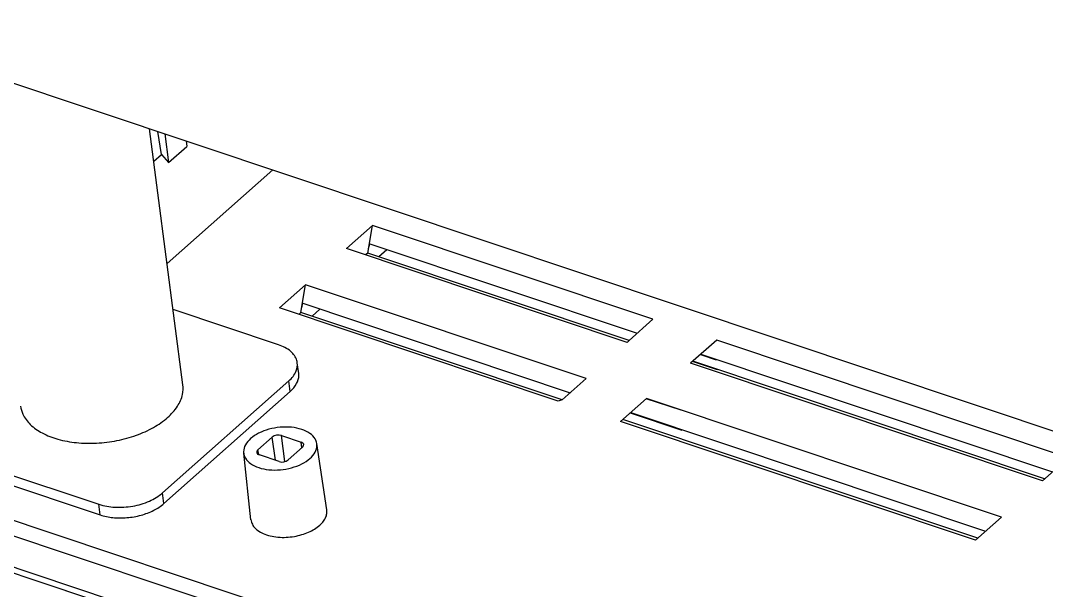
# Model space of a CAD drawing. Header units: millimetres. Extents: x 1518 to 2058, y 69 to 444.
# Drawn here: x 1738.04 to 1770.72, y 119.72 to 137.88 of the extents above; entities that cross this region are included whole.
import ezdxf

# ---------------------------------------------------------------- set-up
doc = ezdxf.new("R2010")
doc.units = ezdxf.units.MM
doc.layers.add('02___PRT_ALL_AXES', color=7, linetype='Continuous')
doc.layers.add('06___PRT_ALL_SURFS', color=7, linetype='Continuous')

# ---------------------------------------------------------------- blocks, each defined once
blk = doc.blocks.new('*u40')
at = {"color": 7, "linetype": 'Continuous'}
for p, q in [((-74.058, 20.54), (-16.266, 1.209)), ((-61.766, 15.634), (-61.904, 16.474)), ((-61.648, 16.389), (-61.509, 15.333)), ((-61.509, 15.333), (-60.84, 15.926)), ((-60.87, 16.128), (-60.84, 15.926)), ((-62.051, 15.381), (-61.766, 15.634)), ((-61.766, 15.634), (-61.509, 15.333)), ((-58.236, 4.809), (-57.711, 5.275)), ((-57.598, 4.424), (-57.711, 5.275)), ((-57.25, 4.378), (-57.377, 5.335)), ((-57.377, 5.335), (-56.653, 5.093)), ((-56.6, 4.904), (-57.126, 4.438)), ((-56.631, 4.876), (-56.653, 5.093)), ((-55.712, 2.611), (-56.081, 5.04)), ((-58.493, 2.249), (-58.758, 4.691)), ((-58.208, 4.634), (-58.236, 4.809)), ((-57.459, 4.378), (-58.183, 4.62))]:
    blk.add_line(p, q, dxfattribs=at)
for p, q in [((-44.637, 8.819), (-44.71, 8.744)), ((-41.427, 8.831), (-42.385, 7.982)), ((-47.091, 6.644), (-47.234, 6.592)), ((-43.996, 6.694), (-44.954, 5.845))]:
    blk.add_line(p, q)
for centre, ratio, start_param, end_param in [((-57.517, 5.211), 0.574213, 0.86858, 2.439072), ((-56.793, 4.968), 0.573868, 5.580869, 7.151361), ((-58.043, 4.744), 0.573868, 2.439276, 4.009768), ((-57.319, 4.502), 0.574213, -2.273013, -0.702521)]:
    blk.add_ellipse(centre, major_axis=(0.238, 0.031), ratio=ratio, start_param=start_param, end_param=end_param, dxfattribs=at)
for points, start_tangent, end_tangent in [([(-56.081, 5.04), (-56.141, 5.207), (-56.333, 5.41), (-56.63, 5.556), (-57.003, 5.634), (-57.422, 5.635), (-57.831, 5.562), (-58.209, 5.418), (-58.505, 5.22)], (-0.156541, 0.987671), (-0.748212, -0.663459)), ([(-58.505, 5.22), (-58.695, 4.987), (-58.761, 4.738), (-58.758, 4.692)], (-0.748212, -0.663459), (0.114909, -0.993376)), ([(-56.332, 4.493), (-56.142, 4.726), (-56.076, 4.975), (-56.081, 5.04)], (0.748212, 0.663459), (-0.156541, 0.987671)), ([(-58.758, 4.692), (-58.695, 4.506), (-58.503, 4.303), (-58.207, 4.157), (-57.834, 4.079), (-57.415, 4.077), (-57.005, 4.151), (-56.627, 4.295), (-56.332, 4.493)], (0.114909, -0.993376), (0.748212, 0.663459)), ([(-55.972, 2.043), (-55.831, 2.196), (-55.743, 2.355), (-55.707, 2.517), (-55.712, 2.611)], (0.748212, 0.663459), (-0.148203, 0.988957)), ([(-58.493, 2.25), (-58.475, 2.162), (-58.393, 2.004), (-58.246, 1.859), (-58.039, 1.74), (-57.79, 1.657), (-57.503, 1.61), (-57.198, 1.604), (-56.902, 1.636), (-56.629, 1.7), (-56.38, 1.79), (-56.159, 1.905), (-55.972, 2.043)], (0.106786, -0.994282), (0.748212, 0.663459))]:
    blk.add_spline(points, degree=3, dxfattribs=dict(at, start_tangent=start_tangent, end_tangent=end_tangent))
at = {"layer": '02___PRT_ALL_AXES', "color": 7, "linetype": 'Continuous'}
for p, q in [((-60.984, 7.186), (-62.206, 16.576)), ((-61.563, 11.632), (-57.691, 15.065)), ((-57.478, 8.654), (-61.343, 9.947)), ((-56.742, 7.611), (-56.793, 8.001)), ((-61.733, 3.23), (-57.107, 7.332)), ((-57.056, 6.942), (-57.107, 7.332)), ((-61.682, 2.84), (-57.056, 6.942)), ((-70.23, 4.874), (-64.066, 2.812)), ((-69.776, 4.349), (-64.015, 2.422)), ((-61.682, 2.84), (-61.733, 3.23)), ((-64.015, 2.422), (-64.066, 2.812))]:
    blk.add_line(p, q, dxfattribs=at)
for points, start_tangent, end_tangent in [([(-56.794, 8.002), (-56.809, 8.079), (-57.035, 8.415), (-57.478, 8.654)], (-0.116022, 0.993247), (-0.948352, 0.31722)), ([(-57.107, 7.332), (-56.834, 7.699), (-56.794, 8.002)], (0.748212, 0.663459), (-0.116022, 0.993247)), ([(-57.056, 6.942), (-56.819, 7.233), (-56.737, 7.54), (-56.743, 7.611)], (0.748212, 0.663459), (-0.135666, 0.990755)), ([(-61.544, 5.991), (-61.184, 6.404), (-60.999, 6.841), (-60.984, 7.187)], (0.748212, 0.663459), (-0.126305, 0.991991)), ([(-66.933, 6.412), (-66.85, 6.121), (-66.576, 5.74), (-66.137, 5.426), (-65.561, 5.199), (-64.884, 5.072), (-64.148, 5.054), (-63.401, 5.146), (-62.689, 5.342), (-62.057, 5.63), (-61.544, 5.991)], (0.131666, -0.991294), (0.748212, 0.663459)), ([(-64.066, 2.812), (-63.474, 2.705), (-62.822, 2.747), (-62.211, 2.931), (-61.733, 3.23)], (0.948352, -0.31722), (0.748212, 0.663459)), ([(-64.015, 2.422), (-63.549, 2.325), (-63.033, 2.323), (-62.517, 2.415), (-62.051, 2.593), (-61.682, 2.84)], (0.948352, -0.31722), (0.748212, 0.663459))]:
    blk.add_spline(points, degree=3, dxfattribs=dict(at, start_tangent=start_tangent, end_tangent=end_tangent))
at = {"layer": '06___PRT_ALL_SURFS', "color": 7, "linetype": 'Continuous'}
for p, q in [((-54.038, 13.033), (-54.995, 12.184)), ((-54.208, 12.021), (-54.038, 13.033)), ((-43.762, 9.596), (-54.038, 13.033)), ((-44.71, 8.744), (-54.995, 12.184)), ((-54.18, 12.189), (-54.139, 12.354)), ((-54.139, 12.354), (-44.345, 9.078)), ((-53.509, 12.143), (-53.801, 11.885)), ((-54.208, 12.021), (-54.29, 11.948)), ((-44.637, 8.819), (-54.208, 12.021)), ((-56.491, 10.858), (-57.449, 10.009)), ((-56.661, 9.845), (-56.491, 10.858)), ((-46.215, 7.421), (-56.491, 10.858)), ((-56.633, 10.014), (-56.592, 10.179)), ((-56.592, 10.179), (-46.799, 6.903)), ((-47.234, 6.592), (-57.449, 10.009)), ((-56.661, 9.845), (-56.743, 9.773)), ((-47.091, 6.644), (-56.661, 9.845)), ((-55.962, 9.968), (-56.254, 9.709)), ((-43.762, 9.596), (-44.637, 8.819)), ((-28.538, 4.52), (-41.427, 8.831)), ((-42.024, 8.302), (-41.451, 8.11)), ((-42.011, 8.313), (-29.122, 4.002)), ((-29.496, 3.671), (-42.385, 7.982)), ((-41.402, 7.737), (-42.316, 8.043)), ((-29.414, 3.743), (-42.303, 8.054)), ((-46.215, 7.421), (-47.091, 6.644)), ((-42.736, 6.257), (-44.009, 6.683)), ((-30.991, 2.344), (-43.996, 6.694)), ((-44.593, 6.165), (-42.707, 5.534)), ((-44.58, 6.177), (-31.575, 1.827)), ((-31.949, 1.495), (-44.954, 5.845)), ((-31.867, 1.568), (-44.872, 5.918)), ((-28.538, 4.52), (-29.496, 3.671)), ((-13.337, -15.799), (-70.772, 3.413)), ((-71.228, 3.009), (-13.265, -16.38)), ((-30.991, 2.344), (-31.949, 1.495)), ((-13.964, -17.515), (-71.962, 1.885)), ((-13.789, -17.36), (-71.786, 2.04))]:
    blk.add_line(p, q, dxfattribs=at)

msp = doc.modelspace()

# ---------------------------------------------------------------- block references
at = {"xscale": 0.8693999999999998, "yscale": 0.8693999999999998, "zscale": 0.8693999999999998}
msp.add_blockref('*u40', (1796.23, 120.02), dxfattribs=at)

doc.saveas('drawing.dxf')
